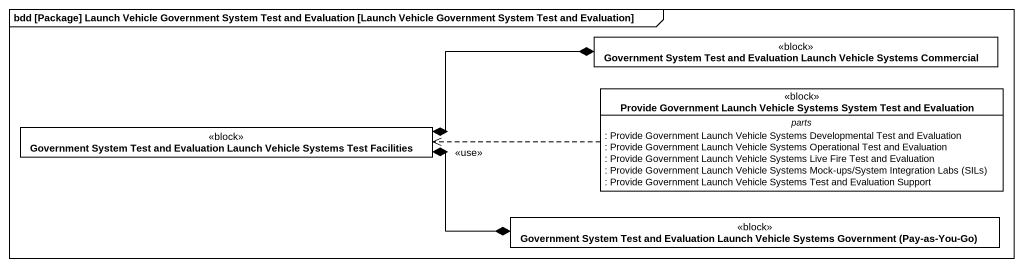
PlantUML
@startuml
mainframe bdd [Package] Launch Vehicle Government System Test and Evaluation [Launch Vehicle Government System Test and Evaluation]
hide circle
hide empty members
class "Government System Test and Evaluation Launch Vehicle Systems Commercial" as Government_System_Test_and <<block>>
class "Provide Government Launch Vehicle Systems System Test and Evaluation" as Provide_Government_Launch <<block>> {
  -- parts --
  : Provide Government Launch Vehicle Systems Developmental Test and Evaluation
  : Provide Government Launch Vehicle Systems Operational Test and Evaluation
  : Provide Government Launch Vehicle Systems Live Fire Test and Evaluation
  {field} : Provide Government Launch Vehicle Systems Mock-ups/System Integration Labs (SILs)
  : Provide Government Launch Vehicle Systems Test and Evaluation Support
}
class "Government System Test and Evaluation Launch Vehicle Systems Test Facilities" as Government_System_Test_and_2 <<block>>
class "Government System Test and Evaluation Launch Vehicle Systems Government (Pay-as-You-Go)" as Government_System_Test_and_3 <<block>>
Provide_Government_Launch .left.> Government_System_Test_and_2 : <<use>>
Government_System_Test_and_2 *-right-* Government_System_Test_and
Government_System_Test_and_2 *-right-* Government_System_Test_and_3
@enduml
